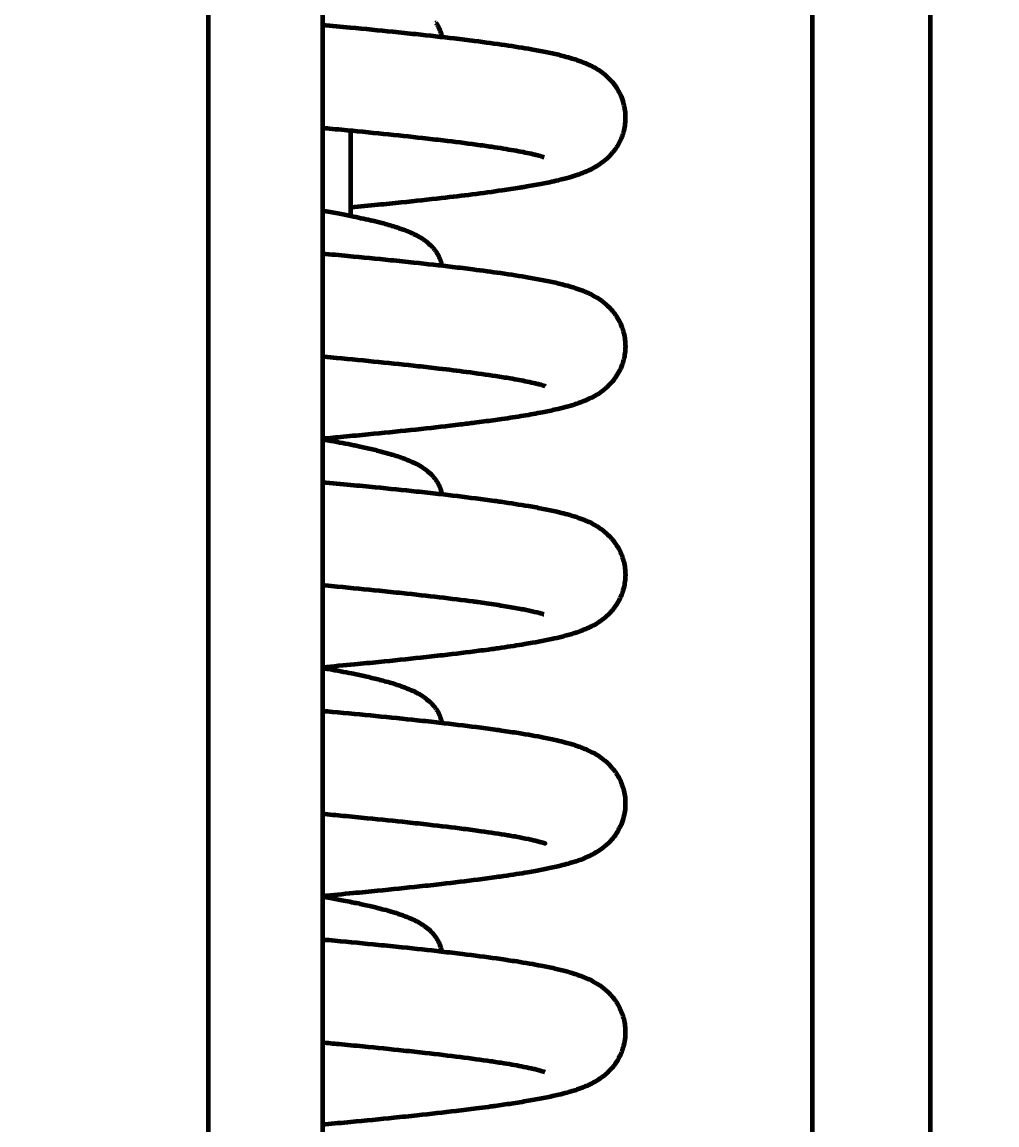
# Model space of a CAD drawing. Header units: millimetres. Extents: x 0 to 840, y 0 to 594.
# Drawn here: x 62.036 to 64.31, y 467.67 to 470.243 of the extents above; entities that cross this region are included whole.
import ezdxf

# ---------------------------------------------------------------- set-up
doc = ezdxf.new("R2010")
doc.units = ezdxf.units.MM
doc.linetypes.add('K5LT_BASIC', pattern=[0])
doc.linetypes.add('K5LT_THIN', pattern=[0])
doc.layers.add('Системный слой', color=7, linetype='Continuous')
doc.styles.add('KDIMTEXTSTYLE', font='GOST_AU.SHX', dxfattribs={"width": 0.96, "oblique": 15, "height": 5})
doc.dimstyles.new('KDIMSTYLE (0.07)', dxfattribs={"dimtxt": 5, "dimasz": 1, "dimexe": 2, "dimexo": 0, "dimgap": 1, "dimtad": 1, "dimlfac": 15, "dimtxsty": 'KDIMTEXTSTYLE', "dimsah": 1, "dimcen": 0, "dimdle": 1, "dimadec": 0, "dimazin": 0, "dimtfac": 0.667, "dimtmove": 0, "dimatfit": 3, "dimfxl": 1, "dimtvp": 1, "dimtolj": 1, "dimtzin": 0, "dimarcsym": 0})

# ---------------------------------------------------------------- blocks, each defined once
blk = doc.blocks.new('KDIMARROW_01')
at = {"layer": 'Системный слой'}
blk.add_hatch(color=0, dxfattribs=at).paths.add_polyline_path([(0, 0), (-5, 0.6583), (-4.5, 0), (-5, -0.6583)])
at = {"layer": 'Системный слой', "color": 0, "linetype": 'K5LT_THIN', "lineweight": 18}
for p, q in [((-4.5, 0), (-5, 0.6583)), ((-5, 0.6583), (0, 0)), ((0, 0), (-5, -0.6583)), ((-5, -0.6583), (-4.5, 0)), ((0, 0), (-1, 0))]:
    blk.add_line(p, q, dxfattribs=at)

msp = doc.modelspace()

# ---------------------------------------------------------------- linework, layer by layer
at = {"layer": 'Системный слой', "color": 5, "linetype": 'K5LT_BASIC', "lineweight": 60, "true_color": 0x0000ff}
for p, q in [((62.46971, 512.30589), (62.46971, 411.73474)), ((63.87945, 446.48472), (63.87945, 479.15139)), ((64.15418, 479.15139), (64.15418, 446.48472)), ((62.73638, 479.01806), (62.73638, 446.61806)), ((63.00141, 470.24092), (63.00121, 470.24092)), ((62.80307, 469.7907), (62.80307, 469.98995))]:
    msp.add_line(p, q, dxfattribs=at)
msp.add_arc((63.00083, 470.24307), 0.00222, 285.07775, 355.99638, dxfattribs=at)
for points, knots in [([(62.73638, 470.23642), (62.75828, 470.23442), (62.77983, 470.23242), (62.83529, 470.22717), (62.86854, 470.22392), (62.90969, 470.21974), (62.91872, 470.21881), (62.9366, 470.21695), (62.94545, 470.21602), (62.98563, 470.21173), (63.01566, 470.20837), (63.05217, 470.20404), (63.06013, 470.20308), (63.07582, 470.20115), (63.08355, 470.20018), (63.11636, 470.196), (63.14004, 470.19277), (63.18406, 470.18629), (63.20431, 470.18305), (63.22907, 470.17869), (63.23483, 470.17764), (63.24607, 470.17553), (63.25158, 470.17445), (63.26724, 470.17128), (63.27705, 470.16914), (63.29123, 470.16577), (63.29591, 470.1646), (63.30674, 470.16177), (63.313, 470.16002), (63.32315, 470.15694), (63.32699, 470.15571), (63.33772, 470.15205), (63.34419, 470.14962), (63.3541, 470.1454), (63.35775, 470.14374), (63.3647, 470.14033), (63.36792, 470.13865), (63.3774, 470.13326), (63.38313, 470.12963), (63.39265, 470.12242), (63.39594, 470.11972), (63.40221, 470.11407), (63.40547, 470.11088), (63.41142, 470.10441), (63.41444, 470.10081), (63.41996, 470.09344), (63.42264, 470.08947), (63.42721, 470.08175), (63.42917, 470.07807), (63.43373, 470.06834), (63.43612, 470.06209), (63.43943, 470.0507), (63.44057, 470.04566), (63.44224, 470.03542), (63.44276, 470.03022), (63.44315, 470.01976), (63.44302, 470.01451), (63.44212, 470.00411), (63.44135, 469.99895), (63.43919, 469.98884), (63.43782, 469.9839), (63.4353, 469.97656), (63.43434, 469.97404), (63.43287, 469.97049), (63.4324, 469.96939), (63.43096, 469.96619), (63.42991, 469.964), (63.42676, 469.95789), (63.42429, 469.95368), (63.41835, 469.94465), (63.41412, 469.9392), (63.40597, 469.93001), (63.40134, 469.92551), (63.39388, 469.91905), (63.39087, 469.91667), (63.38459, 469.91205), (63.3818, 469.91016), (63.37543, 469.90611), (63.37281, 469.90458), (63.36381, 469.8996), (63.35884, 469.89721), (63.35017, 469.89338), (63.3466, 469.8919), (63.33971, 469.88922), (63.3359, 469.88783), (63.32612, 469.88445), (63.31991, 469.88251), (63.30929, 469.87943), (63.30506, 469.87827), (63.29634, 469.87599), (63.29167, 469.87482), (63.28024, 469.8721), (63.27317, 469.87051), (63.26065, 469.86786), (63.25535, 469.86678), (63.23843, 469.86347), (63.22628, 469.86125), (63.21135, 469.85871), (63.20926, 469.85836), (63.20382, 469.85745), (63.20045, 469.8569), (63.19022, 469.85524), (63.18321, 469.85414), (63.16944, 469.85204), (63.16269, 469.85104), (63.13389, 469.84686), (63.11051, 469.84371), (63.0631, 469.83772), (63.03932, 469.83488), (62.98464, 469.82864), (62.95325, 469.82525), (62.91148, 469.82093), (62.90237, 469.82), (62.88399, 469.81814), (62.87472, 469.81722), (62.84502, 469.81428), (62.82425, 469.81227), (62.80307, 469.81027)], [4.2710877, 4.2710877, 4.2710877, 4.2710877, 4.9609782, 4.9609782, 6.079438, 6.079438, 6.3983495, 6.3983495, 6.7184461, 6.7184461, 7.8700717, 7.8700717, 8.1977909, 8.1977909, 8.5269062, 8.5269062, 9.6197356, 9.6197356, 10.6985393, 10.6985393, 11.0384456, 11.0384456, 11.378661, 11.378661, 12.0386177, 12.0386177, 12.3730556, 12.3730556, 12.8447699, 12.8447699, 13.1591571, 13.1591571, 13.6719435, 13.6719435, 13.9455125, 13.9455125, 14.1987603, 14.1987603, 14.6090993, 14.6090993, 14.8136246, 14.8136246, 15.0094335, 15.0094335, 15.1991349, 15.1991349, 15.3847684, 15.3847684, 15.540154, 15.540154, 15.7790099, 15.7790099, 15.9591185, 15.9591185, 16.1393503, 16.1393503, 16.3197249, 16.3197249, 16.5000857, 16.5000857, 16.6803066, 16.6803066, 16.7767447, 16.7767447, 16.8197069, 16.8197069, 16.9056313, 16.9056313, 17.0774801, 17.0774801, 17.3305778, 17.3305778, 17.6024125, 17.6024125, 17.7963948, 17.7963948, 17.9991462, 17.9991462, 18.2141784, 18.2141784, 18.6254417, 18.6254417, 18.8934222, 18.8934222, 19.1799145, 19.1799145, 19.6696183, 19.6696183, 19.9880166, 19.9880166, 20.3189836, 20.3189836, 20.7990796, 20.7990796, 21.1382574, 21.1382574, 21.8546937, 21.8546937, 21.9709169, 21.9709169, 22.1536003, 22.1536003, 22.518967, 22.518967, 22.8549435, 22.8549435, 23.9216535, 23.9216535, 24.8928406, 24.8928406, 26.0568111, 26.0568111, 26.3765262, 26.3765262, 26.6950944, 26.6950944, 27.38651, 27.38651, 27.38651, 27.38651]), ([(63.00121, 470.24092), (63.00274, 470.23866), (63.00436, 470.23604), (63.00706, 470.23113), (63.00842, 470.22836), (63.01072, 470.22295), (63.01172, 470.22025), (63.01353, 470.21441), (63.01427, 470.21148), (63.01486, 470.20842)], [25.77698364, 25.77698364, 25.77698364, 25.77698364, 25.97213981, 25.97213981, 26.16537735, 26.16537735, 26.34974707, 26.34974707, 26.53755347, 26.53755347, 26.53755347, 26.53755347]), ([(62.73638, 469.99624), (62.74181, 469.99574), (62.74721, 469.99523), (62.76222, 469.99383), (62.77177, 469.99294), (62.81488, 469.98885), (62.84746, 469.98566), (62.91055, 469.97923), (62.94102, 469.976), (62.97811, 469.97186), (62.98619, 469.97094), (63.00211, 469.96911), (63.00996, 469.96819), (63.04529, 469.96399), (63.07112, 469.96072), (63.1017, 469.95654), (63.10828, 469.95563), (63.12018, 469.95393), (63.12555, 469.95315), (63.14989, 469.94953), (63.16739, 469.9467), (63.19833, 469.94121), (63.212, 469.9385), (63.22678, 469.93521), (63.23022, 469.9344), (63.23614, 469.93296), (63.23907, 469.93221), (63.24689, 469.93012), (63.25068, 469.92897), (63.25387, 469.92786)], [36.3444759, 36.3444759, 36.3444759, 36.3444759, 36.5163018, 36.5163018, 36.8240294, 36.8240294, 37.9176998, 37.9176998, 39.0294176, 39.0294176, 39.3450679, 39.3450679, 39.6618902, 39.6618902, 40.7975953, 40.7975953, 41.1190833, 41.1190833, 41.3941808, 41.3941808, 42.3992916, 42.3992916, 43.4044024, 43.4044024, 43.722808, 43.722808, 44.0321007, 44.0321007, 44.7272109, 44.7272109, 44.7272109, 44.7272109]), ([(62.73638, 469.80326), (62.7487, 469.80109), (62.76064, 469.79892), (62.7774, 469.79576), (62.78255, 469.79477), (62.7927, 469.79279), (62.79769, 469.79179), (62.81898, 469.78747), (62.83439, 469.78412), (62.85022, 469.78039), (62.85161, 469.78006), (62.85731, 469.7787), (62.86154, 469.77766), (62.86981, 469.77557), (62.87387, 469.77452), (62.88898, 469.77048), (62.89945, 469.76744), (62.91642, 469.76196), (62.92328, 469.75957), (62.9355, 469.75489), (62.94096, 469.75263), (62.94888, 469.74901), (62.95146, 469.74777), (62.95932, 469.7438), (62.96437, 469.74096), (62.97161, 469.73629), (62.97386, 469.73475), (62.97814, 469.73162), (62.98023, 469.72999), (62.98591, 469.72523), (62.98931, 469.72206), (62.9947, 469.71612), (62.99636, 469.71415), (62.99975, 469.70973), (63.00133, 469.70749), (63.00435, 469.70273), (63.00581, 469.70017), (63.00905, 469.69377), (63.01095, 469.68922), (63.01328, 469.68198), (63.01417, 469.67855), (63.01485, 469.67509)], [18.2639047, 18.2639047, 18.2639047, 18.2639047, 18.9487123, 18.9487123, 19.2590732, 19.2590732, 19.570438, 19.570438, 20.6095902, 20.6095902, 20.7104311, 20.7104311, 21.0258748, 21.0258748, 21.3414148, 21.3414148, 22.2305304, 22.2305304, 22.8847486, 22.8847486, 23.4449288, 23.4449288, 23.7266965, 23.7266965, 24.2868767, 24.2868767, 24.532038, 24.532038, 24.7658963, 24.7658963, 25.1659044, 25.1659044, 25.3674419, 25.3674419, 25.5620142, 25.5620142, 25.7519944, 25.7519944, 26.0361612, 26.0361612, 26.2442582, 26.2442582, 26.2442582, 26.2442582]), ([(62.73638, 469.70309), (62.75646, 469.70125), (62.77626, 469.69941), (62.8301, 469.69433), (62.86345, 469.69109), (62.90472, 469.68691), (62.91378, 469.68598), (62.93173, 469.68412), (62.94061, 469.68319), (62.98094, 469.67891), (63.01109, 469.67555), (63.04778, 469.67123), (63.05579, 469.67027), (63.07157, 469.66834), (63.07934, 469.66738), (63.10995, 469.6635), (63.13168, 469.66058), (63.17578, 469.65424), (63.1976, 469.65083), (63.22384, 469.64629), (63.2297, 469.64524), (63.2411, 469.64314), (63.24669, 469.64207), (63.26331, 469.63878), (63.27397, 469.6365), (63.28884, 469.63302), (63.29361, 469.63185), (63.30473, 469.62899), (63.31112, 469.62723), (63.32155, 469.62411), (63.32545, 469.62287), (63.3357, 469.61944), (63.34201, 469.61712), (63.35164, 469.61314), (63.35522, 469.61157), (63.36228, 469.60822), (63.3654, 469.60665), (63.37502, 469.60138), (63.38094, 469.59775), (63.39049, 469.59077), (63.39387, 469.58811), (63.40017, 469.58265), (63.40346, 469.57955), (63.40951, 469.57324), (63.41252, 469.56981), (63.41627, 469.56503), (63.41711, 469.56393), (63.41961, 469.56053), (63.42123, 469.55817), (63.42592, 469.55083), (63.42883, 469.54557), (63.43411, 469.53406), (63.43648, 469.52772), (63.43971, 469.51621), (63.44083, 469.51105), (63.4424, 469.50072), (63.44287, 469.49546), (63.44314, 469.48495), (63.44295, 469.4797), (63.44192, 469.46929), (63.44109, 469.46417), (63.43883, 469.45412), (63.43742, 469.44926), (63.43355, 469.43836), (63.43097, 469.43258), (63.42504, 469.42141), (63.4217, 469.41617), (63.41464, 469.4065), (63.41088, 469.40206), (63.40412, 469.39492), (63.40107, 469.392), (63.39507, 469.3867), (63.39181, 469.38408), (63.38569, 469.37949), (63.38238, 469.37722), (63.37378, 469.3717), (63.36835, 469.36868), (63.3597, 469.36433), (63.35676, 469.36296), (63.34999, 469.35997), (63.34708, 469.35876), (63.34018, 469.35606), (63.33674, 469.3548), (63.32771, 469.35165), (63.32182, 469.34977), (63.31199, 469.34686), (63.30777, 469.34568), (63.29598, 469.34253), (63.28851, 469.34069), (63.2758, 469.33778), (63.27073, 469.33666), (63.26043, 469.33448), (63.25511, 469.3334), (63.23574, 469.32961), (63.221, 469.32697), (63.18951, 469.32174), (63.17276, 469.31916), (63.14186, 469.31469), (63.12811, 469.31278), (63.10645, 469.30991), (63.09893, 469.30893), (63.08075, 469.30661), (63.06996, 469.30527), (63.05097, 469.30297), (63.0429, 469.30201), (63.00553, 469.29763), (62.97477, 469.29423), (62.91085, 469.28749), (62.87776, 469.28415), (62.83403, 469.27989), (62.82449, 469.27898), (62.80529, 469.27714), (62.79561, 469.27623), (62.76959, 469.27378), (62.75308, 469.27226), (62.73638, 469.27073)], [4.1665329, 4.1665329, 4.1665329, 4.1665329, 4.7838149, 4.7838149, 5.8739991, 5.8739991, 6.1848755, 6.1848755, 6.4968706, 6.4968706, 7.6192376, 7.6192376, 7.9387692, 7.9387692, 8.2597069, 8.2597069, 9.2248452, 9.2248452, 10.3382957, 10.3382957, 10.6696805, 10.6696805, 11.001379, 11.001379, 11.6885496, 11.6885496, 12.0166324, 12.0166324, 12.4893714, 12.4893714, 12.7954853, 12.7954853, 13.2733825, 13.2733825, 13.5446871, 13.5446871, 13.7939265, 13.7939265, 14.2037996, 14.2037996, 14.4073402, 14.4073402, 14.6018874, 14.6018874, 14.7892853, 14.7892853, 14.8441586, 14.8441586, 14.9539051, 14.9539051, 15.1733982, 15.1733982, 15.4055658, 15.4055658, 15.5777694, 15.5777694, 15.7474476, 15.7474476, 15.9157035, 15.9157035, 16.0835826, 16.0835826, 16.2520957, 16.2520957, 16.4727135, 16.4727135, 16.7047053, 16.7047053, 16.9406777, 16.9406777, 17.1264693, 17.1264693, 17.3216306, 17.3216306, 17.5269958, 17.5269958, 17.90372, 17.90372, 18.1409362, 18.1409362, 18.3912644, 18.3912644, 18.6628292, 18.6628292, 19.0981737, 19.0981737, 19.4106721, 19.4106721, 19.94114, 19.94114, 20.2706549, 20.2706549, 20.602028, 20.602028, 21.4423885, 21.4423885, 22.2827491, 22.2827491, 22.9095335, 22.9095335, 23.2334097, 23.2334097, 23.6785591, 23.6785591, 23.9990174, 23.9990174, 25.1372527, 25.1372527, 26.2573987, 26.2573987, 26.5660633, 26.5660633, 26.8735491, 26.8735491, 27.3869072, 27.3869072, 27.3869072, 27.3869072]), ([(62.73638, 469.4629), (62.73777, 469.46278), (62.73915, 469.46265), (62.75022, 469.46162), (62.75982, 469.46073), (62.80319, 469.45664), (62.836, 469.45346), (62.89963, 469.44704), (62.9304, 469.4438), (62.96793, 469.43966), (62.9761, 469.43875), (62.99221, 469.43692), (63.00016, 469.436), (63.03071, 469.43242), (63.05231, 469.42976), (63.09728, 469.42389), (63.12012, 469.42069), (63.14669, 469.41662), (63.15248, 469.41571), (63.16371, 469.4139), (63.16911, 469.413), (63.18926, 469.40955), (63.20249, 469.40706), (63.22107, 469.40318), (63.22741, 469.40175), (63.23582, 469.39971), (63.23905, 469.39889), (63.24694, 469.39677), (63.25224, 469.39514), (63.25614, 469.39371), (63.25551, 469.39397), (63.25624, 469.39365)], [38.7336678, 38.7336678, 38.7336678, 38.7336678, 38.7804205, 38.7804205, 39.1079737, 39.1079737, 40.2717569, 40.2717569, 41.4554494, 41.4554494, 41.7911515, 41.7911515, 42.1283162, 42.1283162, 43.1101518, 43.1101518, 44.303444, 44.303444, 44.6486594, 44.6486594, 44.9940198, 44.9940198, 45.9802405, 45.9802405, 46.5822525, 46.5822525, 46.9141032, 46.9141032, 47.5790175, 47.5790175, 47.8610373, 47.8610373, 47.8610373, 47.8610373]), ([(62.73638, 469.26993), (62.73756, 469.26972), (62.73873, 469.26951), (62.74541, 469.26833), (62.75085, 469.26735), (62.77467, 469.263), (62.79219, 469.25962), (62.81267, 469.25539), (62.81658, 469.25457), (62.82516, 469.25273), (62.8298, 469.25172), (62.84444, 469.24845), (62.85408, 469.24618), (62.86747, 469.24284), (62.87155, 469.24179), (62.87953, 469.23968), (62.88344, 469.23862), (62.89105, 469.23648), (62.89476, 469.2354), (62.90781, 469.23149), (62.91662, 469.2286), (62.93129, 469.22323), (62.93737, 469.22082), (62.94591, 469.21705), (62.94865, 469.21579), (62.95649, 469.21197), (62.9615, 469.20928), (62.96892, 469.20472), (62.97111, 469.20329), (62.97548, 469.20026), (62.97764, 469.19867), (62.98352, 469.19402), (62.98735, 469.19062), (62.99283, 469.1849), (62.99461, 469.18291), (62.99774, 469.17905), (62.99897, 469.17745), (63.00186, 469.17336), (63.00329, 469.17114), (63.0069, 469.1649), (63.00878, 469.16107), (63.01201, 469.15291), (63.01336, 469.14856), (63.0145, 469.1435), (63.01469, 469.14262), (63.01486, 469.14174)], [18.9778264, 18.9778264, 18.9778264, 18.9778264, 19.0432575, 19.0432575, 19.3519212, 19.3519212, 20.4155632, 20.4155632, 20.6715119, 20.6715119, 20.9856845, 20.9856845, 21.6820713, 21.6820713, 21.9979548, 21.9979548, 22.3136571, 22.3136571, 22.6285407, 22.6285407, 23.4421441, 23.4421441, 24.0576287, 24.0576287, 24.3441458, 24.3441458, 24.9074282, 24.9074282, 25.1539712, 25.1539712, 25.3900595, 25.3900595, 25.8102373, 25.8102373, 26.0203712, 26.0203712, 26.1754495, 26.1754495, 26.3685198, 26.3685198, 26.6494159, 26.6494159, 26.9163512, 26.9163512, 26.9689274, 26.9689274, 26.9689274, 26.9689274]), ([(62.73638, 469.16975), (62.75874, 469.16771), (62.78074, 469.16567), (62.81197, 469.16271), (62.82153, 469.16179), (62.84051, 469.15996), (62.84993, 469.15904), (62.89269, 469.15483), (62.92494, 469.15154), (62.96457, 469.14731), (62.97322, 469.14637), (62.99041, 469.14448), (62.99893, 469.14353), (63.03786, 469.13913), (63.06678, 469.13567), (63.10152, 469.13122), (63.10898, 469.13024), (63.12363, 469.12829), (63.13083, 469.12731), (63.1428, 469.12564), (63.14764, 469.12495), (63.17573, 469.12091), (63.19728, 469.11754), (63.22329, 469.11305), (63.22915, 469.11201), (63.24057, 469.10991), (63.24617, 469.10884), (63.2628, 469.10555), (63.27345, 469.10328), (63.29047, 469.09931), (63.29725, 469.09762), (63.30808, 469.09472), (63.3124, 469.0935), (63.32082, 469.091), (63.32473, 469.08977), (63.33503, 469.08634), (63.34133, 469.08405), (63.35097, 469.0801), (63.35458, 469.07852), (63.36471, 469.07376), (63.37102, 469.07046), (63.38151, 469.06385), (63.3848, 469.06163), (63.3913, 469.05682), (63.39467, 469.05412), (63.40096, 469.04859), (63.40423, 469.04546), (63.41166, 469.03759), (63.41607, 469.03226), (63.42246, 469.02302), (63.42466, 469.01951), (63.42909, 469.01161), (63.43125, 469.0072), (63.43509, 468.99801), (63.43682, 468.99311), (63.43962, 468.98323), (63.44076, 468.97807), (63.44236, 468.96775), (63.44284, 468.96248), (63.44314, 468.95198), (63.44297, 468.94672), (63.44197, 468.93631), (63.44115, 468.93119), (63.43861, 468.91971), (63.43671, 468.91353), (63.43203, 468.90151), (63.42929, 468.89583), (63.42306, 468.88489), (63.41959, 468.87975), (63.41321, 468.8715), (63.41033, 468.86817), (63.40447, 468.86193), (63.40147, 468.85904), (63.39782, 468.85579), (63.39714, 468.85521), (63.395, 468.85337), (63.39354, 468.85217), (63.38923, 468.84875), (63.38631, 468.84662), (63.37818, 468.84104), (63.37275, 468.83782), (63.36446, 468.83336), (63.36119, 468.83173), (63.35461, 468.82864), (63.35147, 468.82727), (63.34457, 468.82442), (63.34149, 468.82323), (63.33231, 468.81986), (63.32677, 468.81801), (63.31715, 468.81504), (63.31288, 468.81379), (63.30446, 468.81144), (63.30007, 468.81028), (63.28745, 468.80709), (63.27921, 468.80518), (63.2655, 468.80221), (63.26024, 468.80111), (63.24574, 468.7982), (63.23617, 468.7964), (63.22031, 468.79357), (63.21428, 468.79253), (63.19124, 468.78867), (63.17318, 468.78588), (63.14414, 468.78169), (63.13396, 468.78026), (63.11624, 468.77787), (63.10884, 468.77689), (63.0749, 468.77248), (63.04681, 468.76908), (63.00883, 468.76473), (63.00039, 468.76378), (62.98334, 468.76189), (62.97471, 468.76094), (62.93483, 468.75664), (62.90223, 468.75328), (62.85906, 468.749), (62.84965, 468.74808), (62.83069, 468.74624), (62.82114, 468.74532), (62.78698, 468.74207), (62.76192, 468.73973), (62.73638, 468.7374)], [4.4452102, 4.4452102, 4.4452102, 4.4452102, 5.1783452, 5.1783452, 5.5059346, 5.5059346, 5.8346255, 5.8346255, 7.0128286, 7.0128286, 7.3474892, 7.3474892, 7.6861876, 7.6861876, 8.9166143, 8.9166143, 9.2605017, 9.2605017, 9.6057517, 9.6057517, 9.8463894, 9.8463894, 11.0187309, 11.0187309, 11.3722307, 11.3722307, 11.7261015, 11.7261015, 12.4580132, 12.4580132, 12.9619596, 12.9619596, 13.3045216, 13.3045216, 13.6323597, 13.6323597, 14.1427579, 14.1427579, 14.4335327, 14.4335327, 14.9439309, 14.9439309, 15.1721741, 15.1721741, 15.3883904, 15.3883904, 15.5952083, 15.5952083, 15.8895536, 15.8895536, 16.0556943, 16.0556943, 16.2441998, 16.2441998, 16.4316698, 16.4316698, 16.6155053, 16.6155053, 16.7965946, 16.7965946, 16.9761216, 16.9761216, 17.1552068, 17.1552068, 17.3853665, 17.3853665, 17.6228928, 17.6228928, 17.8734941, 17.8734941, 18.0660626, 18.0660626, 18.2637699, 18.2637699, 18.3087623, 18.3087623, 18.4067239, 18.4067239, 18.6026471, 18.6026471, 18.9867051, 18.9867051, 19.2376104, 19.2376104, 19.5028824, 19.5028824, 19.7811491, 19.7811491, 20.2441121, 20.2441121, 20.5738151, 20.5738151, 20.9132973, 20.9132973, 21.5159233, 21.5159233, 21.8691204, 21.8691204, 22.4717464, 22.4717464, 22.8253753, 22.8253753, 23.7943274, 23.7943274, 24.2929058, 24.2929058, 24.6388165, 24.6388165, 25.8486085, 25.8486085, 26.1873659, 26.1873659, 26.5241865, 26.5241865, 27.7252159, 27.7252159, 28.0555071, 28.0555071, 28.3846815, 28.3846815, 29.2219961, 29.2219961, 29.2219961, 29.2219961]), ([(62.73638, 468.92957), (62.73835, 468.92939), (62.74032, 468.92921), (62.75196, 468.92813), (62.76156, 468.92723), (62.80491, 468.92314), (62.83769, 468.91996), (62.87819, 468.91586), (62.88707, 468.91496), (62.90464, 468.91314), (62.91333, 468.91223), (62.95262, 468.90807), (62.98188, 468.90482), (63.03734, 468.8983), (63.06352, 468.89503), (63.09168, 468.89124), (63.09563, 468.89071), (63.10619, 468.88925), (63.11272, 468.88833), (63.13476, 468.88515), (63.14942, 468.88291), (63.17583, 468.87857), (63.18778, 468.87646), (63.20307, 468.87354), (63.20744, 468.87268), (63.22113, 468.86986), (63.22964, 468.86793), (63.24102, 468.86505), (63.2453, 468.86386), (63.24815, 468.86302), (63.24864, 468.86288), (63.24979, 468.86253), (63.25029, 468.86237), (63.25174, 468.86191), (63.25172, 468.86192), (63.25294, 468.86151)], [44.058994, 44.058994, 44.058994, 44.058994, 44.134593, 44.134593, 44.5072689, 44.5072689, 45.8317823, 45.8317823, 46.2092104, 46.2092104, 46.5877908, 46.5877908, 47.9443244, 47.9443244, 49.3178784, 49.3178784, 49.5449448, 49.5449448, 49.9354606, 49.9354606, 50.8998023, 50.8998023, 51.8275255, 51.8275255, 52.2202681, 52.2202681, 53.1479912, 53.1479912, 53.7360748, 53.7360748, 53.8740889, 53.8740889, 54.150117, 54.150117, 54.9365881, 54.9365881, 54.9365881, 54.9365881]), ([(62.73638, 468.73659), (62.74135, 468.73572), (62.74626, 468.73484), (62.76978, 468.73059), (62.78751, 468.72721), (62.80913, 468.72279), (62.81395, 468.72179), (62.82344, 468.71977), (62.8281, 468.71876), (62.84283, 468.71549), (62.85254, 468.71322), (62.87278, 468.7082), (62.88308, 468.70545), (62.90254, 468.69981), (62.91169, 468.69691), (62.92349, 468.69276), (62.92661, 468.69162), (62.93597, 468.68805), (62.94197, 468.68554), (62.95298, 468.68042), (62.95804, 468.67784), (62.96553, 468.67349), (62.96775, 468.67213), (62.97224, 468.6692), (62.97443, 468.66768), (62.98056, 468.66314), (62.98458, 468.65981), (62.99033, 468.65421), (62.99217, 468.65229), (62.99512, 468.64893), (62.99613, 468.64772), (62.9989, 468.64423), (63.00043, 468.64213), (63.00438, 468.63612), (63.00647, 468.63243), (63.0102, 468.62442), (63.01179, 468.62022), (63.01372, 468.6136), (63.01438, 468.61089), (63.01487, 468.60835)], [19.0081766, 19.0081766, 19.0081766, 19.0081766, 19.2848747, 19.2848747, 20.3505801, 20.3505801, 20.6634701, 20.6634701, 20.977566, 20.977566, 21.6758851, 21.6758851, 22.4993975, 22.4993975, 23.3229099, 23.3229099, 23.6283136, 23.6283136, 24.2486293, 24.2486293, 24.8107477, 24.8107477, 25.0629969, 25.0629969, 25.3046626, 25.3046626, 25.7452067, 25.7452067, 25.9589786, 25.9589786, 26.0833927, 26.0833927, 26.2808904, 26.2808904, 26.571545, 26.571545, 26.843105, 26.843105, 26.9993943, 26.9993943, 26.9993943, 26.9993943]), ([(62.73638, 468.63642), (62.74418, 468.63571), (62.75194, 468.63499), (62.79446, 468.63106), (62.82834, 468.62784), (62.89446, 468.62132), (62.92667, 468.61803), (62.96624, 468.61379), (62.97489, 468.61286), (62.99205, 468.61097), (63.00056, 468.61002), (63.03941, 468.60561), (63.06827, 468.60215), (63.10292, 468.5977), (63.11036, 468.59673), (63.12498, 468.59477), (63.13217, 468.59379), (63.14434, 468.59209), (63.1494, 468.59137), (63.16129, 468.58965), (63.16804, 468.58865), (63.18126, 468.58664), (63.18774, 468.58563), (63.21513, 468.58124), (63.2346, 468.5778), (63.25782, 468.5732), (63.2631, 468.57211), (63.2734, 468.56991), (63.27836, 468.5688), (63.29015, 468.56605), (63.29689, 468.56438), (63.3077, 468.56149), (63.31205, 468.56027), (63.32262, 468.55714), (63.32869, 468.55519), (63.33846, 468.55173), (63.34236, 468.55026), (63.34958, 468.54735), (63.35327, 468.54577), (63.36336, 468.54111), (63.36966, 468.53789), (63.3802, 468.53138), (63.38343, 468.52924), (63.38997, 468.52451), (63.39332, 468.52189), (63.39964, 468.51646), (63.40295, 468.51338), (63.41045, 468.50564), (63.41494, 468.50036), (63.42077, 468.49218), (63.42235, 468.4898), (63.42637, 468.48329), (63.42871, 468.47902), (63.43293, 468.47009), (63.43483, 468.4654), (63.43805, 468.4558), (63.43943, 468.4507), (63.44152, 468.44051), (63.44226, 468.43527), (63.44307, 468.4248), (63.44315, 468.41952), (63.44266, 468.40904), (63.44209, 468.40384), (63.44007, 468.3922), (63.43845, 468.38587), (63.43431, 468.37356), (63.43181, 468.36772), (63.42676, 468.35786), (63.42438, 468.35381), (63.41927, 468.34606), (63.41657, 468.34241), (63.41098, 468.33556), (63.40807, 468.33234), (63.40214, 468.32633), (63.39912, 468.32355), (63.39403, 468.31922), (63.39195, 468.31755), (63.38928, 468.31551), (63.38869, 468.31507), (63.3869, 468.31374), (63.38571, 468.31289), (63.38221, 468.31046), (63.37986, 468.30891), (63.37316, 468.30473), (63.36865, 468.30222), (63.36115, 468.29837), (63.35782, 468.29678), (63.35118, 468.29381), (63.34792, 468.29244), (63.33688, 468.28807), (63.32981, 468.28565), (63.31839, 468.28208), (63.31421, 468.28084), (63.30433, 468.27806), (63.29824, 468.27646), (63.28725, 468.27375), (63.2826, 468.27266), (63.27282, 468.27045), (63.26773, 468.26935), (63.25326, 468.26634), (63.24347, 468.26443), (63.22745, 468.2615), (63.22156, 468.26046), (63.19808, 468.25643), (63.17937, 468.25348), (63.15386, 468.24975), (63.14823, 468.24894), (63.13548, 468.24715), (63.12829, 468.24616), (63.11369, 468.24419), (63.10626, 468.24322), (63.07218, 468.23881), (63.04398, 468.23541), (63.00585, 468.23106), (62.99739, 468.23011), (62.98029, 468.22822), (62.97164, 468.22727), (62.93166, 468.22297), (62.89898, 468.21962), (62.85573, 468.21534), (62.84631, 468.21442), (62.82732, 468.21258), (62.81775, 468.21166), (62.78466, 468.20852), (62.76074, 468.20629), (62.73638, 468.20406)], [4.5843875, 4.5843875, 4.5843875, 4.5843875, 4.8481876, 4.8481876, 6.0392041, 6.0392041, 7.2545874, 7.2545874, 7.5998202, 7.5998202, 7.9491784, 7.9491784, 9.2178602, 9.2178602, 9.5726152, 9.5726152, 9.9287641, 9.9287641, 10.1886961, 10.1886961, 10.5483718, 10.5483718, 10.9089229, 10.9089229, 12.1116126, 12.1116126, 12.4769112, 12.4769112, 12.8406996, 12.8406996, 13.3573687, 13.3573687, 13.7111593, 13.7111593, 14.2278284, 14.2278284, 14.5459777, 14.5459777, 14.848515, 14.848515, 15.3791798, 15.3791798, 15.6163349, 15.6163349, 15.8404019, 15.8404019, 16.0544968, 16.0544968, 16.3616584, 16.3616584, 16.4815811, 16.4815811, 16.6769026, 16.6769026, 16.8709293, 16.8709293, 17.0623911, 17.0623911, 17.2502789, 17.2502789, 17.4359093, 17.4359093, 17.6205053, 17.6205053, 17.8564689, 17.8564689, 18.098178, 18.098178, 18.2884396, 18.2884396, 18.4829402, 18.4829402, 18.6826589, 18.6826589, 18.8883971, 18.8883971, 19.0332884, 19.0332884, 19.0755878, 19.0755878, 19.1601866, 19.1601866, 19.329384, 19.329384, 19.667779, 19.667779, 19.9337075, 19.9337075, 20.215348, 20.215348, 20.8439143, 20.8439143, 21.1804588, 21.1804588, 21.6611697, 21.6611697, 22.016118, 22.016118, 22.378577, 22.378577, 23.0279853, 23.0279853, 23.3932188, 23.3932188, 24.4452887, 24.4452887, 24.7368938, 24.7368938, 25.0948839, 25.0948839, 25.4513346, 25.4513346, 26.6993525, 26.6993525, 27.0485689, 27.0485689, 27.3957679, 27.3957679, 28.6337128, 28.6337128, 28.9741846, 28.9741846, 29.3134827, 29.3134827, 30.137098, 30.137098, 30.137098, 30.137098]), ([(62.73638, 468.39624), (62.75281, 468.39472), (62.76903, 468.3932), (62.79448, 468.39078), (62.80386, 468.38988), (62.82249, 468.38808), (62.83172, 468.38717), (62.87347, 468.38305), (62.90486, 468.37983), (62.94329, 468.3757), (62.95168, 468.37479), (62.96823, 468.37296), (62.9764, 468.37205), (63.01327, 468.36786), (63.04043, 468.36459), (63.07991, 468.35951), (63.09352, 468.35769), (63.12902, 468.35272), (63.14971, 468.34957), (63.16988, 468.3462), (63.17172, 468.34589), (63.17877, 468.34468), (63.18381, 468.3438), (63.19353, 468.34203), (63.19815, 468.34116), (63.2125, 468.33836), (63.22122, 468.3365), (63.23224, 468.33392), (63.23523, 468.33319), (63.2422, 468.3314), (63.24595, 468.33035), (63.25015, 468.32909), (63.25196, 468.32851), (63.25512, 468.32745), (63.25612, 468.32704), (63.25607, 468.32706), (63.2552, 468.32747), (63.25506, 468.32754)], [37.1858029, 37.1858029, 37.1858029, 37.1858029, 37.7178418, 37.7178418, 38.0334204, 38.0334204, 38.3498784, 38.3498784, 39.4798489, 39.4798489, 39.8008655, 39.8008655, 40.1230009, 40.1230009, 41.2785165, 41.2785165, 41.9279695, 41.9279695, 43.0602745, 43.0602745, 43.1744877, 43.1744877, 43.5063643, 43.5063643, 43.8380835, 43.8380835, 44.5818246, 44.5818246, 44.9068856, 44.9068856, 45.3859844, 45.3859844, 45.6759545, 45.6759545, 46.3005624, 46.3005624, 46.4739761, 46.4739761, 46.4739761, 46.4739761]), ([(62.73638, 468.20326), (62.74239, 468.2022), (62.74832, 468.20114), (62.75956, 468.1991), (62.76487, 468.19812), (62.77536, 468.19615), (62.78053, 468.19516), (62.79222, 468.19288), (62.79869, 468.19159), (62.80993, 468.1893), (62.81475, 468.18829), (62.82997, 468.18505), (62.84004, 468.1828), (62.85404, 468.17949), (62.85831, 468.17845), (62.87455, 468.17441), (62.88587, 468.17136), (62.90419, 468.16593), (62.91155, 468.16359), (62.92565, 468.1587), (62.93238, 468.15616), (62.9416, 468.1523), (62.94439, 468.15107), (62.95242, 468.14736), (62.95755, 468.14476), (62.96496, 468.14049), (62.96733, 468.13906), (62.97182, 468.13615), (62.97406, 468.13461), (62.98023, 468.13008), (62.98404, 468.12696), (62.98999, 468.12123), (62.99173, 468.11943), (62.99539, 468.11532), (62.99706, 468.11328), (63.00134, 468.10756), (63.00386, 468.10369), (63.00737, 468.09719), (63.00874, 468.09432), (63.01094, 468.08905), (63.01204, 468.08597), (63.01345, 468.08122), (63.01398, 468.0792), (63.01457, 468.0765), (63.01472, 468.07579), (63.01486, 468.07507)], [18.3385486, 18.3385486, 18.3385486, 18.3385486, 18.673448, 18.673448, 18.9832647, 18.9832647, 19.2938258, 19.2938258, 19.6980459, 19.6980459, 20.0112413, 20.0112413, 20.7073043, 20.7073043, 21.0230152, 21.0230152, 21.9335601, 21.9335601, 22.5995913, 22.5995913, 23.2656226, 23.2656226, 23.5573037, 23.5573037, 24.1194584, 24.1194584, 24.3759673, 24.3759673, 24.6214934, 24.6214934, 25.0656481, 25.0656481, 25.2749982, 25.2749982, 25.4755825, 25.4755825, 25.7832893, 25.7832893, 25.9725143, 25.9725143, 26.1606509, 26.1606509, 26.2843524, 26.2843524, 26.328423, 26.328423, 26.328423, 26.328423]), ([(62.73638, 468.10309), (62.74624, 468.10219), (62.75603, 468.10128), (62.8005, 468.09716), (62.8343, 468.09393), (62.87625, 468.08978), (62.88548, 468.08886), (62.90376, 468.08701), (62.91283, 468.08608), (62.95398, 468.08182), (62.98482, 468.07849), (63.02251, 468.07419), (63.03076, 468.07323), (63.04701, 468.07132), (63.05502, 468.07036), (63.09112, 468.06596), (63.11765, 468.06251), (63.14942, 468.05804), (63.1563, 468.05705), (63.16541, 468.0557), (63.16774, 468.05536), (63.17675, 468.054), (63.18329, 468.053), (63.21003, 468.04876), (63.22895, 468.04548), (63.25182, 468.04107), (63.25724, 468.03998), (63.2677, 468.03781), (63.27279, 468.03671), (63.28743, 468.0334), (63.29661, 468.03115), (63.30962, 468.02762), (63.31398, 468.02638), (63.3243, 468.02327), (63.33013, 468.02137), (63.33984, 468.01788), (63.3436, 468.01645), (63.35075, 468.01352), (63.35448, 468.0119), (63.36476, 468.00707), (63.3714, 468.00362), (63.38236, 467.99662), (63.38551, 467.99446), (63.39206, 467.98955), (63.39533, 467.9869), (63.40329, 467.97981), (63.40833, 467.97471), (63.41575, 467.9658), (63.41859, 467.96205), (63.42195, 467.95703), (63.42264, 467.95597), (63.42468, 467.95273), (63.426, 467.95049), (63.42958, 467.94397), (63.43172, 467.9395), (63.4355, 467.93025), (63.43715, 467.92543), (63.43986, 467.91557), (63.44093, 467.9105), (63.44245, 467.90023), (63.44289, 467.89501), (63.44316, 467.88313), (63.44279, 467.87645), (63.441, 467.86331), (63.43959, 467.85684), (63.43636, 467.84603), (63.43475, 467.84159), (63.431, 467.83276), (63.42874, 467.8282), (63.42406, 467.81995), (63.4213, 467.81567), (63.41602, 467.80835), (63.41294, 467.80453), (63.40723, 467.7981), (63.40404, 467.79486), (63.39803, 467.78924), (63.39493, 467.7866), (63.38689, 467.78025), (63.38245, 467.77719), (63.3744, 467.77217), (63.37179, 467.77066), (63.36535, 467.76715), (63.36255, 467.76574), (63.35608, 467.76264), (63.35278, 467.76117), (63.34343, 467.75724), (63.33702, 467.75485), (63.32704, 467.75146), (63.32328, 467.75025), (63.31527, 467.74781), (63.31133, 467.74668), (63.30086, 467.7438), (63.29421, 467.7421), (63.28272, 467.73935), (63.27784, 467.73823), (63.26203, 467.73476), (63.25079, 467.7325), (63.23322, 467.72921), (63.22741, 467.72816), (63.20886, 467.72491), (63.19561, 467.72274), (63.16955, 467.7187), (63.15688, 467.71683), (63.14126, 467.71463), (63.1388, 467.71429), (63.13192, 467.71333), (63.12745, 467.71272), (63.11387, 467.71088), (63.1046, 467.70966), (63.08754, 467.70747), (63.07983, 467.7065), (63.06415, 467.70456), (63.05619, 467.7036), (63.01935, 467.6992), (62.98895, 467.69579), (62.94832, 467.69144), (62.93945, 467.6905), (62.92153, 467.68863), (62.91249, 467.6877), (62.87076, 467.68345), (62.83688, 467.68014), (62.79226, 467.67591), (62.78254, 467.675), (62.76296, 467.67317), (62.7531, 467.67226), (62.74092, 467.67114), (62.73865, 467.67094), (62.73638, 467.67073)], [4.2717743, 4.2717743, 4.2717743, 4.2717743, 4.5824732, 4.5824732, 5.6938316, 5.6938316, 6.0111759, 6.0111759, 6.3298254, 6.3298254, 7.4746147, 7.4746147, 7.8012284, 7.8012284, 8.1287484, 8.1287484, 9.3018039, 9.3018039, 9.6355693, 9.6355693, 9.7519234, 9.7519234, 10.0879125, 10.0879125, 11.1593821, 11.1593821, 11.4997297, 11.4997297, 11.8397309, 11.8397309, 12.4954606, 12.4954606, 12.8243811, 12.8243811, 13.2950225, 13.2950225, 13.5861028, 13.5861028, 13.8648817, 13.8648817, 14.3805507, 14.3805507, 14.5985878, 14.5985878, 14.8036887, 14.8036887, 15.1065191, 15.1065191, 15.2938685, 15.2938685, 15.3430118, 15.3430118, 15.4412986, 15.4412986, 15.6225848, 15.6225848, 15.8029298, 15.8029298, 15.9830695, 15.9830695, 16.1633421, 16.1633421, 16.3928531, 16.3928531, 16.623112, 16.623112, 16.7914598, 16.7914598, 16.9722042, 16.9722042, 17.152984, 17.152984, 17.3354688, 17.3354688, 17.5213405, 17.5213405, 17.7124582, 17.7124582, 18.0260693, 18.0260693, 18.2426938, 18.2426938, 18.4773999, 18.4773999, 18.7327998, 18.7327998, 19.2211846, 19.2211846, 19.5219115, 19.5219115, 19.8312003, 19.8312003, 20.3121109, 20.3121109, 20.6483586, 20.6483586, 21.3672708, 21.3672708, 21.7074498, 21.7074498, 22.426362, 22.426362, 23.0530963, 23.0530963, 23.1689714, 23.1689714, 23.3759223, 23.3759223, 23.7898241, 23.7898241, 24.1203185, 24.1203185, 24.4499914, 24.4499914, 25.6208474, 25.6208474, 25.9425412, 25.9425412, 26.2627844, 26.2627844, 27.4038495, 27.4038495, 27.7186346, 27.7186346, 28.0323454, 28.0323454, 28.103904, 28.103904, 28.103904, 28.103904]), ([(62.73638, 467.8629), (62.74931, 467.86171), (62.76211, 467.86051), (62.78429, 467.85842), (62.79373, 467.85752), (62.81247, 467.85572), (62.82176, 467.85481), (62.8638, 467.85069), (62.89543, 467.84747), (62.93421, 467.84335), (62.94267, 467.84244), (62.95937, 467.84061), (62.96762, 467.8397), (63.00481, 467.83552), (63.03227, 467.83225), (63.08349, 467.82575), (63.1073, 467.82251), (63.13106, 467.819), (63.13319, 467.81868), (63.14136, 467.81745), (63.14725, 467.81654), (63.17067, 467.81282), (63.18651, 467.81006), (63.20886, 467.80575), (63.21651, 467.80416), (63.22684, 467.80186), (63.2302, 467.80108), (63.23963, 467.79877), (63.24905, 467.79616), (63.25608, 467.79379), (63.2544, 467.79454), (63.25508, 467.7942)], [36.345377, 36.345377, 36.345377, 36.345377, 36.7549726, 36.7549726, 37.0633912, 37.0633912, 37.3726594, 37.3726594, 38.4772117, 38.4772117, 38.7907184, 38.7907184, 39.1053638, 39.1053638, 40.2324677, 40.2324677, 41.3626489, 41.3626489, 41.474704, 41.474704, 41.7982633, 41.7982633, 42.8001512, 42.8001512, 43.4073325, 43.4073325, 43.7257574, 43.7257574, 44.2970943, 44.2970943, 44.7343896, 44.7343896, 44.7343896, 44.7343896])]:
    msp.add_open_spline(points, degree=3, knots=knots, dxfattribs=at)

# ---------------------------------------------------------------- dimensions: what is measured, and where the dimension line sits
at = {"layer": 'Системный слой', "color": 7}
msp.add_linear_dim(base=(35.79523, 548.52309), p1=(62.98689, 411.46667), p2=(66.39331, 548.52309), angle=90, location=(35.79523, 479.99488), text='\\H5.0;\\W0.965;\\Q15;\\H5.0;\\W0.965;\\Q15;\\Q15;H', dimstyle='KDIMSTYLE (0.07)', override={"dimexo": 0, "dimblk1": 'KDIMARROW_01', "dimblk2": 'KDIMARROW_01', "dimse1": 0, "dimse2": 0, "dimclrt": 7, "dimtolj": 1}, dxfattribs=at).render()

doc.saveas('drawing.dxf')
